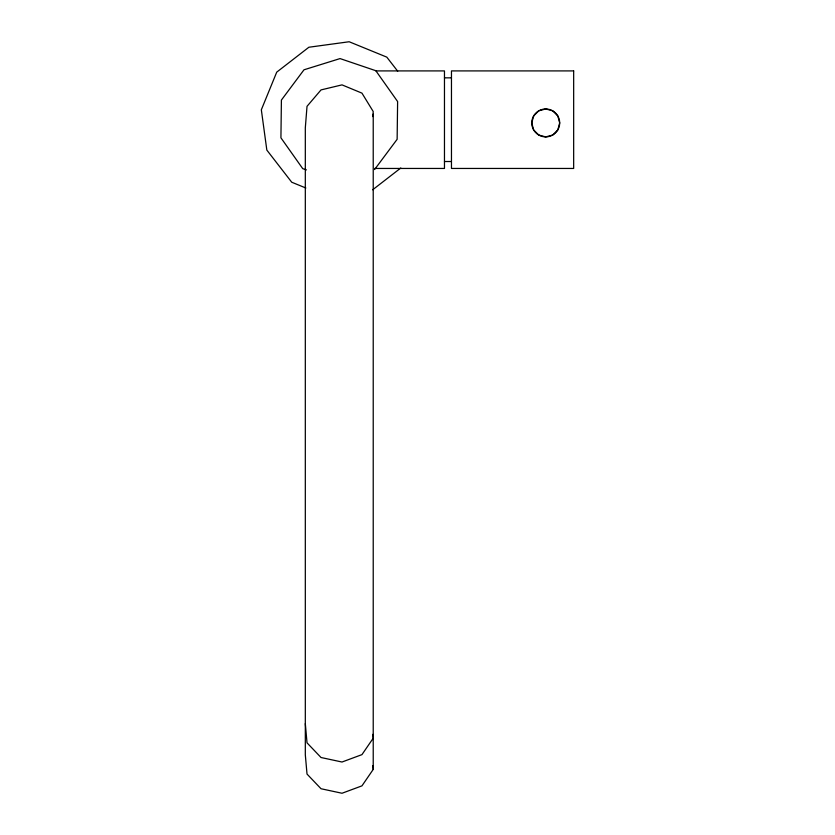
<?xml version="1.0" encoding="UTF-8"?>
<svg xmlns="http://www.w3.org/2000/svg" width="835" height="835" viewBox="0 0 835 835"><rect width="100%" height="100%" fill="white"/><g stroke="black" fill="none" stroke-linecap="round" stroke-linejoin="round"><path stroke-width="1.25" d="M372.827 116.597L373.224 111.535L361.952 93.134L342.016 84.878L321.026 89.909L307.019 106.327L305.318 127.838L305.318 754.83L307.019 774.066L321.026 788.741L342.016 793.25L361.952 785.86L373.224 769.411L373.224 114.134M374.55 169.568L397.136 139.309L397.617 101.546L375.813 70.714L340.054 58.586L303.992 69.796L281.405 100.064L280.925 137.817L302.729 168.649L306.424 169.902M372.681 189.785L400.81 167.992M375.938 70.912L444.47 70.912L444.47 168.451L374.644 168.451M444.47 77.843L451.464 77.843M444.47 161.52L451.464 161.52M305.85 188L291.739 182.228L266.835 150.081L261.334 109.792L276.729 72.144L308.877 47.24L349.166 41.75L386.803 57.135L397.7 71.205M372.88 734.33L373.224 738.182L361.952 754.631L342.016 762.021L321.026 757.512L307.019 742.837L305.318 723.601M372.88 765.559L373.224 769.411M533.638 115.95L531.759 122.933L533.638 129.916L538.742 135.03L545.725 136.898L552.707 135.03L557.822 129.916L559.69 122.933L557.822 115.95L552.707 110.836L545.725 108.968L538.742 110.836L533.638 115.95M573.666 70.912L451.464 70.912L451.464 168.451L573.666 168.451L573.666 70.912M538.742 135.03A13.965 13.965 0 0 0 559.69 122.933A13.965 13.965 0 0 0 538.742 110.836A13.965 13.965 0 0 0 538.742 135.03"/></g></svg>
